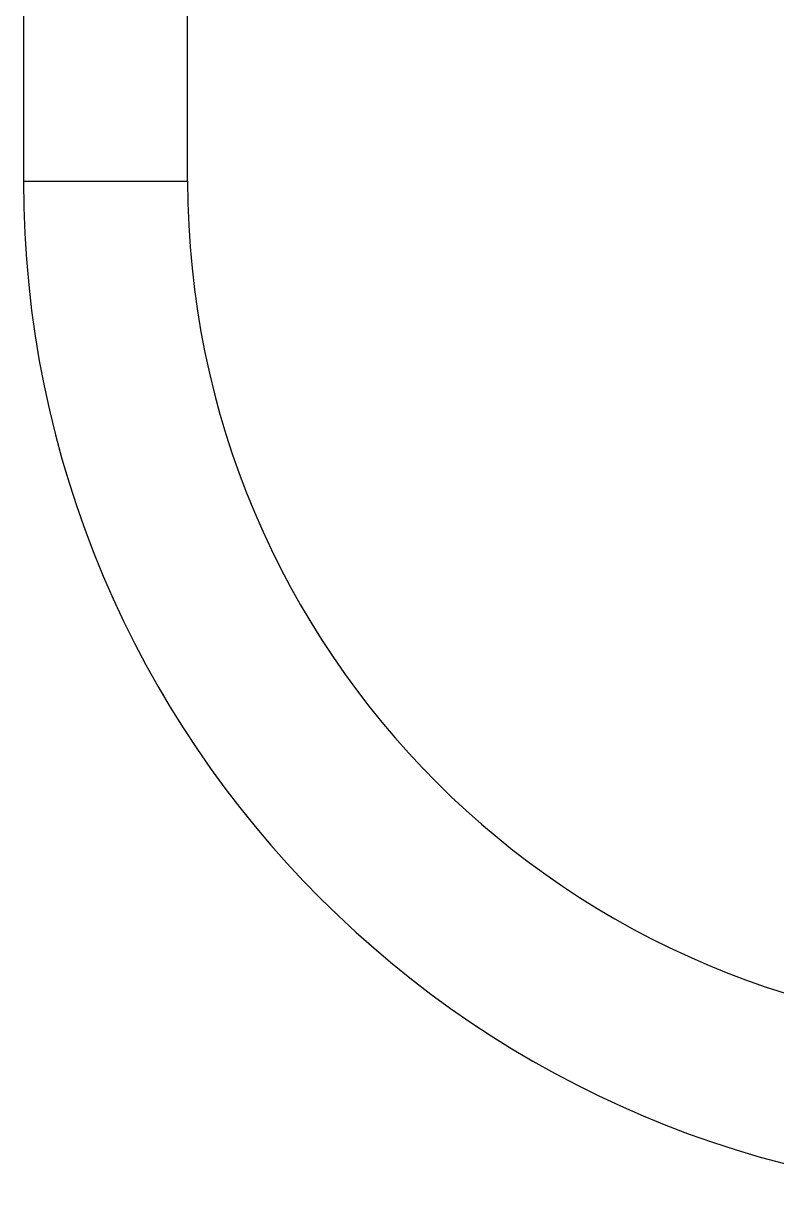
# Model space of a CAD drawing. Header units: millimetres. Extents: x 500 to 613, y 94 to 180.
# Drawn here: x 506.75 to 509.173, y 151.745 to 155.517 of the extents above; entities that cross this region are included whole.
import ezdxf

# ---------------------------------------------------------------- set-up
doc = ezdxf.new("R2010")
doc.units = ezdxf.units.MM
doc.layers.add('RUBINETTI', color=251, linetype='Continuous')

msp = doc.modelspace()

# ---------------------------------------------------------------- linework, layer by layer
at = {"layer": 'RUBINETTI'}
for p, q in [((506.7504, 156.3717), (506.7504, 155.0088)), ((507.2786, 155.0088), (507.2786, 156.3717)), ((506.7504, 155.0088), (507.2786, 155.0088))]:
    msp.add_line(p, q, dxfattribs=at)
for radius in [3.2641, 2.7359]:
    msp.add_arc((510.0145, 155.0088), radius, 180, 270, dxfattribs=at)

doc.saveas('drawing.dxf')
